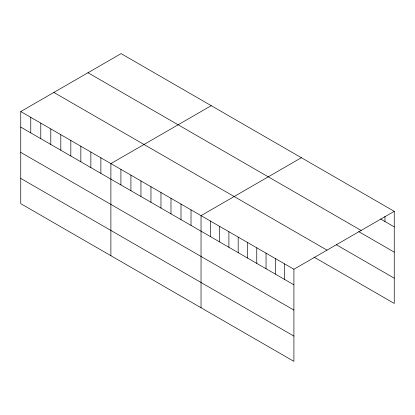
<?xml version="1.0" encoding="UTF-8"?>
<svg xmlns="http://www.w3.org/2000/svg" width="415" height="415" viewBox="0 0 415 415"><rect width="100%" height="100%" fill="white"/><g stroke="black" fill="none" stroke-linecap="round" stroke-linejoin="round"><path stroke-width="0.62" d="M20.75 111.557L293.908 269.262L293.908 361.372L20.75 203.666L20.75 111.557L121.092 53.628L394.25 211.334L394.25 303.443L313.942 257.077M211.235 105.669L110.893 163.603L110.893 255.707M301.378 157.716L201.036 215.644L201.036 307.754M293.908 269.262L394.25 211.334M380.591 218.996L394.25 226.881M87.98 72.744L361.138 230.45M358.742 231.643L394.25 252.149M336.342 244.741L394.25 278.18M53.862 92.441L327.02 250.146M20.75 127.104L293.908 284.815M20.75 152.372L293.908 310.078M20.75 178.403L293.908 336.108M384.964 216.334L384.964 221.522M284.623 263.904L284.623 279.451M275.337 258.54L275.337 274.087M266.046 253.181L266.046 268.728M256.761 247.817L256.761 263.364M247.47 242.453L247.47 258M238.184 237.095L238.184 252.642M228.898 231.731L228.898 247.278M219.608 226.367L219.608 241.914M210.322 221.008L210.322 236.555M191.019 209.86L191.019 225.407M181.002 204.081L181.002 219.628M170.985 198.297L170.985 213.844M160.973 192.513L160.973 208.06M150.956 186.729L150.956 202.281M140.939 180.95L140.939 196.497M130.922 175.166L130.922 190.713M120.91 169.382L120.91 184.929M100.876 157.819L100.876 173.366M90.859 152.035L90.859 167.582M80.847 146.251L80.847 161.803M70.83 140.472L70.83 156.019M60.813 134.688L60.813 150.235M50.796 128.904L50.796 144.451M40.784 123.125L40.784 138.672M30.767 117.341L30.767 132.888"/></g></svg>
